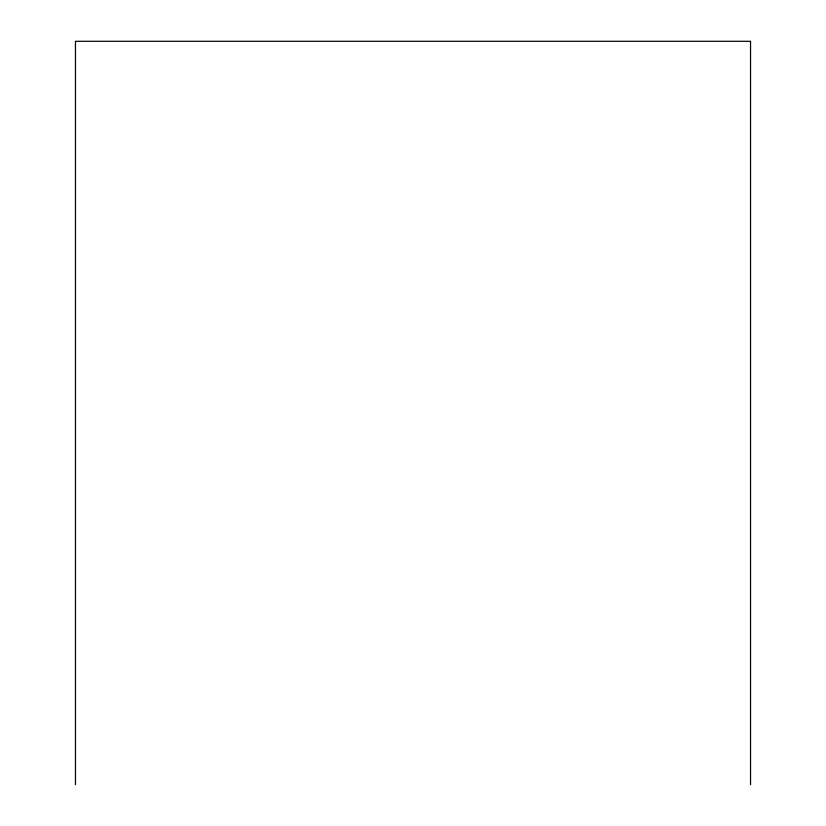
<?xml version="1.0" encoding="UTF-8"?>
<svg xmlns="http://www.w3.org/2000/svg" width="826" height="826" viewBox="0 0 826 826"><rect width="100%" height="100%" fill="white"/><g stroke="black" fill="none" stroke-linecap="round" stroke-linejoin="round"><path stroke-width="1.24" d="M750.535 784.7L750.535 41.3L75.465 41.3L75.465 784.7"/></g></svg>
